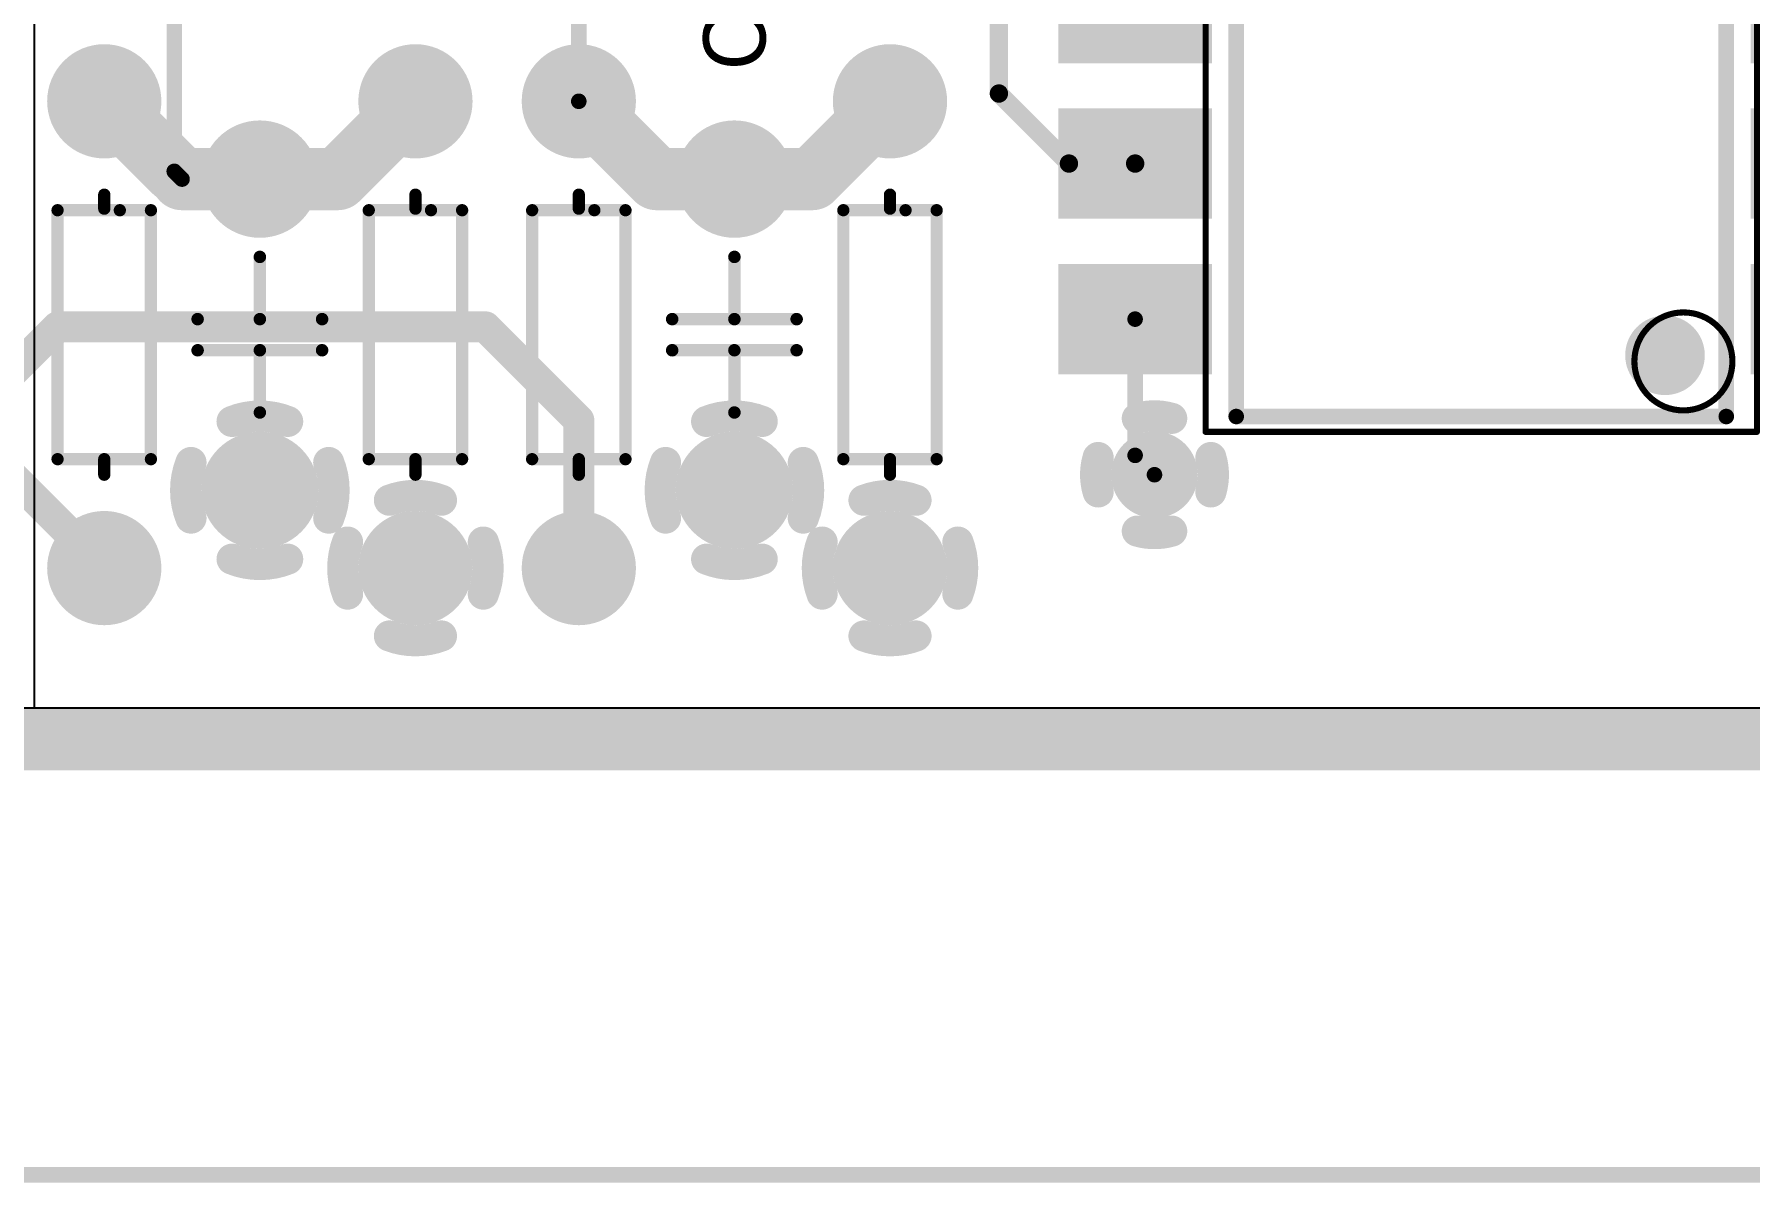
# Model space of a CAD drawing. Header units: millimetres. Extents: x 37 to 228, y -28 to 210.
# Drawn here: x 164.5 to 192.5, y 59.97 to 78.72 of the extents above; entities that cross this region are included whole.
import ezdxf

# ---------------------------------------------------------------- set-up
doc = ezdxf.new("R2010")
doc.units = ezdxf.units.MM
for name, color, linetype in [('BottomLayer', 5, 'Continuous'), ('BottomSolder', 6, 'Continuous'), ('InternalPlane1', 76, 'Continuous'), ('InternalPlane2', 16, 'Continuous'), ('KeepOutLayer', 6, 'Continuous'), ('Mechanical13', 56, 'Continuous'), ('MultiLayer', 9, 'Continuous'), ('TopLayer', 1, 'Continuous'), ('TopOverlay', 2, 'Continuous'), ('TopPaste', 8, 'Continuous'), ('TopSolder', 216, 'Continuous')]:
    doc.layers.add(name, color=color, linetype=linetype)

# ---------------------------------------------------------------- blocks, each defined once
blk = doc.blocks.new('AXIAL_0_3_4')
at = {"layer": 'BottomLayer', "const_width": 0.75}
for points in [[(-4.185, 0, 1), (-3.435, 0, 1)], [(3.435, 0, 1), (4.185, 0, 1)]]:
    blk.add_lwpolyline(points, format="xyb", close=True, dxfattribs=at)
at = {"layer": 'BottomSolder', "const_width": 0.852}
for points in [[(-4.236, 0, 1), (-3.384, 0, 1)], [(3.384, 0, 1), (4.236, 0, 1)]]:
    blk.add_lwpolyline(points, format="xyb", close=True, dxfattribs=at)
at = {"layer": 'InternalPlane1', "const_width": 0.508}
for points in [[(3.385, 1.108, -0.185339), (4.235, 1.108)], [(2.702, -0.425, -0.185339), (2.702, 0.425)], [(4.918, 0.425, -0.185339), (4.918, -0.425)], [(4.235, -1.108, -0.185339), (3.385, -1.108)]]:
    blk.add_lwpolyline(points, format="xyb", dxfattribs=at)
at = {"layer": 'InternalPlane1'}
for points, const_width in [([(3.258, 1.108, 1), (3.512, 1.108, 1)], 0.254), ([(4.108, 1.108, 1), (4.362, 1.108, 1)], 0.254), ([(-4.276, 0, 1), (-3.344, 0, 1)], 0.933), ([(2.575, 0.425, 1), (2.829, 0.425, 1)], 0.254), ([(4.791, 0.425, 1), (5.045, 0.425, 1)], 0.254), ([(2.575, -0.425, 1), (2.829, -0.425, 1)], 0.254), ([(4.791, -0.425, 1), (5.045, -0.425, 1)], 0.254), ([(3.258, -1.108, 1), (3.512, -1.108, 1)], 0.254), ([(4.108, -1.108, 1), (4.362, -1.108, 1)], 0.254)]:
    blk.add_lwpolyline(points, format="xyb", close=True, dxfattribs=dict(at, const_width=const_width))
at = {"layer": 'InternalPlane2', "const_width": 0.933}
for points in [[(-4.276, 0, 1), (-3.344, 0, 1)], [(3.344, 0, 1), (4.276, 0, 1)]]:
    blk.add_lwpolyline(points, format="xyb", close=True, dxfattribs=at)
at = {"layer": 'MultiLayer', "const_width": 0.75}
for points in [[(-4.185, 0, 1), (-3.435, 0, 1)], [(3.435, 0, 1), (4.185, 0, 1)]]:
    blk.add_lwpolyline(points, format="xyb", close=True, dxfattribs=at)
at = {"layer": 'TopLayer', "const_width": 0.75}
for points in [[(-4.185, 0, 1), (-3.435, 0, 1)], [(3.435, 0, 1), (4.185, 0, 1)]]:
    blk.add_lwpolyline(points, format="xyb", close=True, dxfattribs=at)
at = {"layer": 'TopOverlay', "const_width": 0.2}
for points in [[(-2.032, 0.254), (-2.032, 0.762)], [(2.032, 0.762), (-2.032, 0.762)], [(2.032, -0.762), (2.032, 0.762)], [(-2.032, -0.762), (-2.032, 0.254)], [(-2.057, 0), (-2.286, 0)], [(2.286, 0), (2.032, 0)], [(2.032, -0.762), (-2.032, -0.762)]]:
    blk.add_lwpolyline(points, dxfattribs=at)
at = {"layer": 'TopOverlay', "const_width": 0.1}
for points in [[(-2.082, 0.762, 1), (-1.982, 0.762, 1)], [(-2.082, 0.762, 1), (-1.982, 0.762, 1)], [(1.982, 0.762, 1), (2.082, 0.762, 1)], [(1.982, 0.762, 1), (2.082, 0.762, 1)], [(-2.082, 0.254, 1), (-1.982, 0.254, 1)], [(-2.082, 0.254, 1), (-1.982, 0.254, 1)], [(-2.336, 0, 1), (-2.236, 0, 1)], [(-2.107, 0, 1), (-2.007, 0, 1)], [(1.982, 0, 1), (2.082, 0, 1)], [(2.236, 0, 1), (2.336, 0, 1)], [(-2.082, -0.762, 1), (-1.982, -0.762, 1)], [(-2.082, -0.762, 1), (-1.982, -0.762, 1)], [(1.982, -0.762, 1), (2.082, -0.762, 1)], [(1.982, -0.762, 1), (2.082, -0.762, 1)]]:
    blk.add_lwpolyline(points, format="xyb", close=True, dxfattribs=at)
at = {"layer": 'TopSolder', "const_width": 0.852}
for points in [[(-4.236, 0, 1), (-3.384, 0, 1)], [(3.384, 0, 1), (4.236, 0, 1)]]:
    blk.add_lwpolyline(points, format="xyb", close=True, dxfattribs=at)
blk = doc.blocks.new('AXIAL_0_3_5')
at = {"layer": 'BottomLayer', "const_width": 0.75}
for points in [[(-4.185, 0, 1), (-3.435, 0, 1)], [(3.435, 0, 1), (4.185, 0, 1)]]:
    blk.add_lwpolyline(points, format="xyb", close=True, dxfattribs=at)
at = {"layer": 'BottomSolder', "const_width": 0.852}
for points in [[(-4.236, 0, 1), (-3.384, 0, 1)], [(3.384, 0, 1), (4.236, 0, 1)]]:
    blk.add_lwpolyline(points, format="xyb", close=True, dxfattribs=at)
at = {"layer": 'InternalPlane1', "const_width": 0.933}
for points in [[(-4.276, 0, 1), (-3.344, 0, 1)], [(3.344, 0, 1), (4.276, 0, 1)]]:
    blk.add_lwpolyline(points, format="xyb", close=True, dxfattribs=at)
at = {"layer": 'InternalPlane2', "const_width": 0.933}
for points in [[(-4.276, 0, 1), (-3.344, 0, 1)], [(3.344, 0, 1), (4.276, 0, 1)]]:
    blk.add_lwpolyline(points, format="xyb", close=True, dxfattribs=at)
at = {"layer": 'MultiLayer', "const_width": 0.75}
for points in [[(-4.185, 0, 1), (-3.435, 0, 1)], [(3.435, 0, 1), (4.185, 0, 1)]]:
    blk.add_lwpolyline(points, format="xyb", close=True, dxfattribs=at)
at = {"layer": 'TopLayer', "const_width": 0.75}
for points in [[(-4.185, 0, 1), (-3.435, 0, 1)], [(3.435, 0, 1), (4.185, 0, 1)]]:
    blk.add_lwpolyline(points, format="xyb", close=True, dxfattribs=at)
at = {"layer": 'TopOverlay', "const_width": 0.2}
for points in [[(-2.032, 0.254), (-2.032, 0.762)], [(2.032, 0.762), (-2.032, 0.762)], [(2.032, -0.762), (2.032, 0.762)], [(-2.032, -0.762), (-2.032, 0.254)], [(-2.057, 0), (-2.286, 0)], [(2.286, 0), (2.032, 0)], [(2.032, -0.762), (-2.032, -0.762)]]:
    blk.add_lwpolyline(points, dxfattribs=at)
at = {"layer": 'TopOverlay', "const_width": 0.1}
for points in [[(-2.082, 0.762, 1), (-1.982, 0.762, 1)], [(-2.082, 0.762, 1), (-1.982, 0.762, 1)], [(1.982, 0.762, 1), (2.082, 0.762, 1)], [(1.982, 0.762, 1), (2.082, 0.762, 1)], [(-2.082, 0.254, 1), (-1.982, 0.254, 1)], [(-2.082, 0.254, 1), (-1.982, 0.254, 1)], [(-2.336, 0, 1), (-2.236, 0, 1)], [(-2.107, 0, 1), (-2.007, 0, 1)], [(1.982, 0, 1), (2.082, 0, 1)], [(2.236, 0, 1), (2.336, 0, 1)], [(-2.082, -0.762, 1), (-1.982, -0.762, 1)], [(-2.082, -0.762, 1), (-1.982, -0.762, 1)], [(1.982, -0.762, 1), (2.082, -0.762, 1)], [(1.982, -0.762, 1), (2.082, -0.762, 1)]]:
    blk.add_lwpolyline(points, format="xyb", close=True, dxfattribs=at)
at = {"layer": 'TopSolder', "const_width": 0.852}
for points in [[(-4.236, 0, 1), (-3.384, 0, 1)], [(3.384, 0, 1), (4.236, 0, 1)]]:
    blk.add_lwpolyline(points, format="xyb", close=True, dxfattribs=at)
blk = doc.blocks.new('CAP_DIP_S_____6')
at = {"layer": 'BottomLayer', "const_width": 0.75}
for points in [[(-2.915, 0, 1), (-2.165, 0, 1)], [(2.165, 0, 1), (2.915, 0, 1)]]:
    blk.add_lwpolyline(points, format="xyb", close=True, dxfattribs=at)
at = {"layer": 'BottomSolder', "const_width": 0.852}
for points in [[(-2.966, 0, 1), (-2.114, 0, 1)], [(2.114, 0, 1), (2.966, 0, 1)]]:
    blk.add_lwpolyline(points, format="xyb", close=True, dxfattribs=at)
at = {"layer": 'InternalPlane1', "const_width": 0.508}
for points in [[(2.086, 1.124, -0.19438), (2.994, 1.124)], [(1.416, -0.454, -0.19438), (1.416, 0.454)], [(3.664, 0.454, -0.19438), (3.664, -0.454)], [(2.994, -1.124, -0.19438), (2.086, -1.124)]]:
    blk.add_lwpolyline(points, format="xyb", dxfattribs=at)
at = {"layer": 'InternalPlane1'}
for points, const_width in [([(1.959, 1.124, 1), (2.213, 1.124, 1)], 0.254), ([(2.867, 1.124, 1), (3.121, 1.124, 1)], 0.254), ([(-3.019, 0, 1), (-2.061, 0, 1)], 0.958), ([(1.289, 0.454, 1), (1.543, 0.454, 1)], 0.254), ([(3.537, 0.454, 1), (3.791, 0.454, 1)], 0.254), ([(1.289, -0.454, 1), (1.543, -0.454, 1)], 0.254), ([(3.537, -0.454, 1), (3.791, -0.454, 1)], 0.254), ([(1.959, -1.124, 1), (2.213, -1.124, 1)], 0.254), ([(2.867, -1.124, 1), (3.121, -1.124, 1)], 0.254)]:
    blk.add_lwpolyline(points, format="xyb", close=True, dxfattribs=dict(at, const_width=const_width))
at = {"layer": 'InternalPlane2', "const_width": 0.958}
for points in [[(-3.019, 0, 1), (-2.061, 0, 1)], [(2.061, 0, 1), (3.019, 0, 1)]]:
    blk.add_lwpolyline(points, format="xyb", close=True, dxfattribs=at)
at = {"layer": 'MultiLayer', "const_width": 0.75}
for points in [[(-2.915, 0, 1), (-2.165, 0, 1)], [(2.165, 0, 1), (2.915, 0, 1)]]:
    blk.add_lwpolyline(points, format="xyb", close=True, dxfattribs=at)
at = {"layer": 'TopLayer', "const_width": 0.75}
for points in [[(-2.915, 0, 1), (-2.165, 0, 1)], [(2.165, 0, 1), (2.915, 0, 1)]]:
    blk.add_lwpolyline(points, format="xyb", close=True, dxfattribs=at)
at = {"layer": 'TopOverlay', "const_width": 0.203}
for points in [[(-0.254, -1.016), (-0.254, 1.016)], [(0.254, -1.016), (0.254, 1.016)], [(-0.254, 0), (-1.27, 0)], [(1.27, 0), (0.254, 0)]]:
    blk.add_lwpolyline(points, dxfattribs=at)
at = {"layer": 'TopOverlay', "const_width": 0.102}
for points in [[(-0.305, 1.016, 1), (-0.203, 1.016, 1)], [(0.203, 1.016, 1), (0.305, 1.016, 1)], [(-1.321, 0, 1), (-1.219, 0, 1)], [(-0.305, 0, 1), (-0.203, 0, 1)], [(0.203, 0, 1), (0.305, 0, 1)], [(1.219, 0, 1), (1.321, 0, 1)], [(-0.305, -1.016, 1), (-0.203, -1.016, 1)], [(0.203, -1.016, 1), (0.305, -1.016, 1)]]:
    blk.add_lwpolyline(points, format="xyb", close=True, dxfattribs=at)
at = {"layer": 'TopSolder', "const_width": 0.852}
for points in [[(-2.966, 0, 1), (-2.114, 0, 1)], [(2.114, 0, 1), (2.966, 0, 1)]]:
    blk.add_lwpolyline(points, format="xyb", close=True, dxfattribs=at)
blk = doc.blocks.new('CAP_DIP_S_____112')
at = {"layer": 'BottomLayer', "const_width": 0.75}
for points in [[(-2.915, 0, 1), (-2.165, 0, 1)], [(2.165, 0, 1), (2.915, 0, 1)]]:
    blk.add_lwpolyline(points, format="xyb", close=True, dxfattribs=at)
at = {"layer": 'BottomSolder', "const_width": 0.852}
for points in [[(-2.966, 0, 1), (-2.114, 0, 1)], [(2.114, 0, 1), (2.966, 0, 1)]]:
    blk.add_lwpolyline(points, format="xyb", close=True, dxfattribs=at)
at = {"layer": 'InternalPlane1', "const_width": 0.508}
for points in [[(2.086, 1.124, -0.19438), (2.994, 1.124)], [(1.416, -0.454, -0.19438), (1.416, 0.454)], [(3.664, 0.454, -0.19438), (3.664, -0.454)], [(2.994, -1.124, -0.19438), (2.086, -1.124)]]:
    blk.add_lwpolyline(points, format="xyb", dxfattribs=at)
at = {"layer": 'InternalPlane1'}
for points, const_width in [([(1.959, 1.124, 1), (2.213, 1.124, 1)], 0.254), ([(2.867, 1.124, 1), (3.121, 1.124, 1)], 0.254), ([(-3.019, 0, 1), (-2.061, 0, 1)], 0.958), ([(1.289, 0.454, 1), (1.543, 0.454, 1)], 0.254), ([(3.537, 0.454, 1), (3.791, 0.454, 1)], 0.254), ([(1.289, -0.454, 1), (1.543, -0.454, 1)], 0.254), ([(3.537, -0.454, 1), (3.791, -0.454, 1)], 0.254), ([(1.959, -1.124, 1), (2.213, -1.124, 1)], 0.254), ([(2.867, -1.124, 1), (3.121, -1.124, 1)], 0.254)]:
    blk.add_lwpolyline(points, format="xyb", close=True, dxfattribs=dict(at, const_width=const_width))
at = {"layer": 'InternalPlane2', "const_width": 0.958}
for points in [[(-3.019, 0, 1), (-2.061, 0, 1)], [(2.061, 0, 1), (3.019, 0, 1)]]:
    blk.add_lwpolyline(points, format="xyb", close=True, dxfattribs=at)
at = {"layer": 'MultiLayer', "const_width": 0.75}
for points in [[(-2.915, 0, 1), (-2.165, 0, 1)], [(2.165, 0, 1), (2.915, 0, 1)]]:
    blk.add_lwpolyline(points, format="xyb", close=True, dxfattribs=at)
at = {"layer": 'TopLayer', "const_width": 0.75}
for points in [[(-2.915, 0, 1), (-2.165, 0, 1)], [(2.165, 0, 1), (2.915, 0, 1)]]:
    blk.add_lwpolyline(points, format="xyb", close=True, dxfattribs=at)
at = {"layer": 'TopOverlay', "const_width": 0.203}
for points in [[(-0.254, -1.016), (-0.254, 1.016)], [(0.254, -1.016), (0.254, 1.016)], [(-0.254, 0), (-1.27, 0)], [(1.27, 0), (0.254, 0)]]:
    blk.add_lwpolyline(points, dxfattribs=at)
at = {"layer": 'TopOverlay', "const_width": 0.102}
for points in [[(-0.305, 1.016, 1), (-0.203, 1.016, 1)], [(0.203, 1.016, 1), (0.305, 1.016, 1)], [(-1.321, 0, 1), (-1.219, 0, 1)], [(-0.305, 0, 1), (-0.203, 0, 1)], [(0.203, 0, 1), (0.305, 0, 1)], [(1.219, 0, 1), (1.321, 0, 1)], [(-0.305, -1.016, 1), (-0.203, -1.016, 1)], [(0.203, -1.016, 1), (0.305, -1.016, 1)]]:
    blk.add_lwpolyline(points, format="xyb", close=True, dxfattribs=at)
at = {"layer": 'TopSolder', "const_width": 0.852}
for points in [[(-2.966, 0, 1), (-2.114, 0, 1)], [(2.114, 0, 1), (2.966, 0, 1)]]:
    blk.add_lwpolyline(points, format="xyb", close=True, dxfattribs=at)
blk = doc.blocks.new('AXIAL_0_3_113')
at = {"layer": 'BottomLayer', "const_width": 0.75}
for points in [[(-4.185, 0, 1), (-3.435, 0, 1)], [(3.435, 0, 1), (4.185, 0, 1)]]:
    blk.add_lwpolyline(points, format="xyb", close=True, dxfattribs=at)
at = {"layer": 'BottomSolder', "const_width": 0.852}
for points in [[(-4.236, 0, 1), (-3.384, 0, 1)], [(3.384, 0, 1), (4.236, 0, 1)]]:
    blk.add_lwpolyline(points, format="xyb", close=True, dxfattribs=at)
at = {"layer": 'InternalPlane1', "const_width": 0.933}
for points in [[(-4.276, 0, 1), (-3.344, 0, 1)], [(3.344, 0, 1), (4.276, 0, 1)]]:
    blk.add_lwpolyline(points, format="xyb", close=True, dxfattribs=at)
at = {"layer": 'InternalPlane2', "const_width": 0.933}
for points in [[(-4.276, 0, 1), (-3.344, 0, 1)], [(3.344, 0, 1), (4.276, 0, 1)]]:
    blk.add_lwpolyline(points, format="xyb", close=True, dxfattribs=at)
at = {"layer": 'MultiLayer', "const_width": 0.75}
for points in [[(-4.185, 0, 1), (-3.435, 0, 1)], [(3.435, 0, 1), (4.185, 0, 1)]]:
    blk.add_lwpolyline(points, format="xyb", close=True, dxfattribs=at)
at = {"layer": 'TopLayer', "const_width": 0.75}
for points in [[(-4.185, 0, 1), (-3.435, 0, 1)], [(3.435, 0, 1), (4.185, 0, 1)]]:
    blk.add_lwpolyline(points, format="xyb", close=True, dxfattribs=at)
at = {"layer": 'TopOverlay', "const_width": 0.2}
for points in [[(2.032, 0.762), (-2.032, 0.762)], [(-2.032, 0.254), (-2.032, 0.762)], [(2.032, -0.762), (2.032, 0.762)], [(-2.032, -0.762), (-2.032, 0.254)], [(-2.057, 0), (-2.286, 0)], [(2.286, 0), (2.032, 0)], [(2.032, -0.762), (-2.032, -0.762)]]:
    blk.add_lwpolyline(points, dxfattribs=at)
at = {"layer": 'TopOverlay', "const_width": 0.1}
for points in [[(-2.082, 0.762, 1), (-1.982, 0.762, 1)], [(-2.082, 0.762, 1), (-1.982, 0.762, 1)], [(1.982, 0.762, 1), (2.082, 0.762, 1)], [(1.982, 0.762, 1), (2.082, 0.762, 1)], [(-2.082, 0.254, 1), (-1.982, 0.254, 1)], [(-2.082, 0.254, 1), (-1.982, 0.254, 1)], [(-2.336, 0, 1), (-2.236, 0, 1)], [(-2.107, 0, 1), (-2.007, 0, 1)], [(1.982, 0, 1), (2.082, 0, 1)], [(2.236, 0, 1), (2.336, 0, 1)], [(-2.082, -0.762, 1), (-1.982, -0.762, 1)], [(-2.082, -0.762, 1), (-1.982, -0.762, 1)], [(1.982, -0.762, 1), (2.082, -0.762, 1)], [(1.982, -0.762, 1), (2.082, -0.762, 1)]]:
    blk.add_lwpolyline(points, format="xyb", close=True, dxfattribs=at)
at = {"layer": 'TopSolder', "const_width": 0.852}
for points in [[(-4.236, 0, 1), (-3.384, 0, 1)], [(3.384, 0, 1), (4.236, 0, 1)]]:
    blk.add_lwpolyline(points, format="xyb", close=True, dxfattribs=at)
blk = doc.blocks.new('AXIAL_0_3_114')
at = {"layer": 'BottomLayer', "const_width": 0.75}
for points in [[(-4.185, 0, 1), (-3.435, 0, 1)], [(3.435, 0, 1), (4.185, 0, 1)]]:
    blk.add_lwpolyline(points, format="xyb", close=True, dxfattribs=at)
at = {"layer": 'BottomSolder', "const_width": 0.852}
for points in [[(-4.236, 0, 1), (-3.384, 0, 1)], [(3.384, 0, 1), (4.236, 0, 1)]]:
    blk.add_lwpolyline(points, format="xyb", close=True, dxfattribs=at)
at = {"layer": 'InternalPlane1', "const_width": 0.508}
for points in [[(3.385, 1.108, -0.185339), (4.235, 1.108)], [(2.702, -0.425, -0.185339), (2.702, 0.425)], [(4.918, 0.425, -0.185339), (4.918, -0.425)], [(4.235, -1.108, -0.185339), (3.385, -1.108)]]:
    blk.add_lwpolyline(points, format="xyb", dxfattribs=at)
at = {"layer": 'InternalPlane1'}
for points, const_width in [([(3.258, 1.108, 1), (3.512, 1.108, 1)], 0.254), ([(4.108, 1.108, 1), (4.362, 1.108, 1)], 0.254), ([(-4.276, 0, 1), (-3.344, 0, 1)], 0.933), ([(2.575, 0.425, 1), (2.829, 0.425, 1)], 0.254), ([(4.791, 0.425, 1), (5.045, 0.425, 1)], 0.254), ([(2.575, -0.425, 1), (2.829, -0.425, 1)], 0.254), ([(4.791, -0.425, 1), (5.045, -0.425, 1)], 0.254), ([(3.258, -1.108, 1), (3.512, -1.108, 1)], 0.254), ([(4.108, -1.108, 1), (4.362, -1.108, 1)], 0.254)]:
    blk.add_lwpolyline(points, format="xyb", close=True, dxfattribs=dict(at, const_width=const_width))
at = {"layer": 'InternalPlane2', "const_width": 0.933}
for points in [[(-4.276, 0, 1), (-3.344, 0, 1)], [(3.344, 0, 1), (4.276, 0, 1)]]:
    blk.add_lwpolyline(points, format="xyb", close=True, dxfattribs=at)
at = {"layer": 'MultiLayer', "const_width": 0.75}
for points in [[(-4.185, 0, 1), (-3.435, 0, 1)], [(3.435, 0, 1), (4.185, 0, 1)]]:
    blk.add_lwpolyline(points, format="xyb", close=True, dxfattribs=at)
at = {"layer": 'TopLayer', "const_width": 0.75}
for points in [[(-4.185, 0, 1), (-3.435, 0, 1)], [(3.435, 0, 1), (4.185, 0, 1)]]:
    blk.add_lwpolyline(points, format="xyb", close=True, dxfattribs=at)
at = {"layer": 'TopOverlay', "const_width": 0.2}
for points in [[(2.032, 0.762), (-2.032, 0.762)], [(-2.032, 0.254), (-2.032, 0.762)], [(2.032, -0.762), (2.032, 0.762)], [(-2.032, -0.762), (-2.032, 0.254)], [(-2.057, 0), (-2.286, 0)], [(2.286, 0), (2.032, 0)], [(2.032, -0.762), (-2.032, -0.762)]]:
    blk.add_lwpolyline(points, dxfattribs=at)
at = {"layer": 'TopOverlay', "const_width": 0.1}
for points in [[(-2.082, 0.762, 1), (-1.982, 0.762, 1)], [(-2.082, 0.762, 1), (-1.982, 0.762, 1)], [(1.982, 0.762, 1), (2.082, 0.762, 1)], [(1.982, 0.762, 1), (2.082, 0.762, 1)], [(-2.082, 0.254, 1), (-1.982, 0.254, 1)], [(-2.082, 0.254, 1), (-1.982, 0.254, 1)], [(-2.336, 0, 1), (-2.236, 0, 1)], [(-2.107, 0, 1), (-2.007, 0, 1)], [(1.982, 0, 1), (2.082, 0, 1)], [(2.236, 0, 1), (2.336, 0, 1)], [(-2.082, -0.762, 1), (-1.982, -0.762, 1)], [(-2.082, -0.762, 1), (-1.982, -0.762, 1)], [(1.982, -0.762, 1), (2.082, -0.762, 1)], [(1.982, -0.762, 1), (2.082, -0.762, 1)]]:
    blk.add_lwpolyline(points, format="xyb", close=True, dxfattribs=at)
at = {"layer": 'TopSolder', "const_width": 0.852}
for points in [[(-4.236, 0, 1), (-3.384, 0, 1)], [(3.384, 0, 1), (4.236, 0, 1)]]:
    blk.add_lwpolyline(points, format="xyb", close=True, dxfattribs=at)
blk = doc.blocks.new('LC_SMD_8_9_0___183')
at = {"layer": 'Mechanical13', "const_width": 0.1}
for points in [[(5.65, 4.5), (-5.65, 4.5)], [(-5.65, -4.5), (-5.65, 4.5)], [(5.65, -4.5), (5.65, 4.5)], [(5.65, -4.5), (-5.65, -4.5)]]:
    blk.add_lwpolyline(points, dxfattribs=at)
at = {"layer": 'Mechanical13'}
for points, const_width in [([(-5.675, 4.5, 1), (-5.625, 4.5, 1)], 0.05), ([(-5.675, 4.5, 1), (-5.625, 4.5, 1)], 0.05), ([(5.625, 4.5, 1), (5.675, 4.5, 1)], 0.05), ([(5.625, 4.5, 1), (5.675, 4.5, 1)], 0.05), ([(5.3, 3.3, 1), (3.7, 3.3, 1)], 0.1), ([(3.675, 3.3, 1), (3.725, 3.3, 1)], 0.05), ([(5.275, 3.3, 1), (5.325, 3.3, 1)], 0.05), ([(-5.675, -4.5, 1), (-5.625, -4.5, 1)], 0.05), ([(-5.675, -4.5, 1), (-5.625, -4.5, 1)], 0.05), ([(5.625, -4.5, 1), (5.675, -4.5, 1)], 0.05), ([(5.625, -4.5, 1), (5.675, -4.5, 1)], 0.05)]:
    blk.add_lwpolyline(points, format="xyb", close=True, dxfattribs=dict(at, const_width=const_width))
at = {"layer": 'TopLayer'}
for points in [[(-4.61, 4.5), (-3.01, 4.5), (-4.61, 6.8), (-3.01, 6.8)], [(-2.07, 4.5), (-0.47, 4.5), (-2.07, 6.8), (-0.47, 6.8)], [(0.47, 4.5), (2.07, 4.5), (0.47, 6.8), (2.07, 6.8)], [(3.01, 4.5), (4.61, 4.5), (3.01, 6.8), (4.61, 6.8)], [(-3.01, -4.5), (-4.61, -4.5), (-3.01, -6.8), (-4.61, -6.8)], [(-0.47, -4.5), (-2.07, -4.5), (-0.47, -6.8), (-2.07, -6.8)], [(2.07, -4.5), (0.47, -4.5), (2.07, -6.8), (0.47, -6.8)], [(4.61, -4.5), (3.01, -4.5), (4.61, -6.8), (3.01, -6.8)]]:
    blk.add_solid(points, dxfattribs=at)
at = {"layer": 'TopOverlay'}
for points, const_width in [([(5.75, 6, 1), (5.25, 6, 1)], 0.5), ([(5.125, 6, 1), (5.375, 6, 1)], 0.25), ([(5.625, 6, 1), (5.875, 6, 1)], 0.25), ([(-5.463, 4, 1), (-5.336, 4, 1)], 0.127), ([(-5.463, 4, 1), (-5.336, 4, 1)], 0.127), ([(5.336, 4, 1), (5.463, 4, 1)], 0.127), ([(5.336, 4, 1), (5.463, 4, 1)], 0.127), ([(4.7, 3, 1), (4.1, 3, 1)], 0.7), ([(3.925, 3, 1), (4.275, 3, 1)], 0.35), ([(4.525, 3, 1), (4.875, 3, 1)], 0.35), ([(-5.463, -4, 1), (-5.336, -4, 1)], 0.127), ([(-5.463, -4, 1), (-5.336, -4, 1)], 0.127), ([(5.336, -4, 1), (5.463, -4, 1)], 0.127), ([(5.336, -4, 1), (5.463, -4, 1)], 0.127)]:
    blk.add_lwpolyline(points, format="xyb", close=True, dxfattribs=dict(at, const_width=const_width))
at = {"layer": 'TopOverlay', "const_width": 0.254}
for points in [[(-5.4, -4), (-5.4, 4)], [(5.4, 4), (-5.4, 4)], [(5.4, -4), (5.4, 4)], [(5.4, -4), (-5.4, -4)]]:
    blk.add_lwpolyline(points, dxfattribs=at)
at = {"layer": 'TopPaste'}
for points in [[(-4.61, 4.5), (-3.01, 4.5), (-4.61, 6.8), (-3.01, 6.8)], [(-2.07, 4.5), (-0.47, 4.5), (-2.07, 6.8), (-0.47, 6.8)], [(0.47, 4.5), (2.07, 4.5), (0.47, 6.8), (2.07, 6.8)], [(3.01, 4.5), (4.61, 4.5), (3.01, 6.8), (4.61, 6.8)], [(-3.01, -4.5), (-4.61, -4.5), (-3.01, -6.8), (-4.61, -6.8)], [(-0.47, -4.5), (-2.07, -4.5), (-0.47, -6.8), (-2.07, -6.8)], [(2.07, -4.5), (0.47, -4.5), (2.07, -6.8), (0.47, -6.8)], [(4.61, -4.5), (3.01, -4.5), (4.61, -6.8), (3.01, -6.8)]]:
    blk.add_solid(points, dxfattribs=at)
at = {"layer": 'TopSolder'}
for points in [[(-4.712, 4.398), (-2.908, 4.398), (-4.712, 6.902), (-2.908, 6.902)], [(-2.172, 4.398), (-0.368, 4.398), (-2.172, 6.902), (-0.368, 6.902)], [(0.368, 4.398), (2.172, 4.398), (0.368, 6.902), (2.172, 6.902)], [(2.908, 4.398), (4.712, 4.398), (2.908, 6.902), (4.712, 6.902)], [(-2.908, -4.398), (-4.712, -4.398), (-2.908, -6.902), (-4.712, -6.902)], [(-0.368, -4.398), (-2.172, -4.398), (-0.368, -6.902), (-2.172, -6.902)], [(2.172, -4.398), (0.368, -4.398), (2.172, -6.902), (0.368, -6.902)], [(4.712, -4.398), (2.908, -4.398), (4.712, -6.902), (2.908, -6.902)]]:
    blk.add_solid(points, dxfattribs=at)

msp = doc.modelspace()

# ---------------------------------------------------------------- linework, layer by layer
at = {"layer": 'BottomLayer', "const_width": 0.508}
for points in [[(162.971, 72.039), (164.876, 73.944)], [(164.876, 73.944), (171.861, 73.944)], [(171.861, 73.944), (173.385, 72.42)], [(173.385, 70.007), (173.385, 72.42)]]:
    msp.add_lwpolyline(points, dxfattribs=at)
at = {"layer": 'BottomLayer'}
for points, const_width in [([(164.749, 73.944, 1), (165.003, 73.944, 1)], 0.254), ([(164.749, 73.944, 1), (165.003, 73.944, 1)], 0.254), ([(171.734, 73.944, 1), (171.988, 73.944, 1)], 0.254), ([(171.734, 73.944, 1), (171.988, 73.944, 1)], 0.254), ([(173.258, 72.42, 1), (173.512, 72.42, 1)], 0.254), ([(173.258, 72.42, 1), (173.512, 72.42, 1)], 0.254), ([(182.583, 71.531, 1), (182.983, 71.531, 1)], 0.4), ([(173.258, 70.007, 1), (173.512, 70.007, 1)], 0.254)]:
    msp.add_lwpolyline(points, format="xyb", close=True, dxfattribs=dict(at, const_width=const_width))
at = {"layer": 'InternalPlane1'}
msp.add_line((226.977, 67.723), (47.403, 67.723), dxfattribs=at)
at = {"layer": 'InternalPlane1', "const_width": 0.708}
msp.add_lwpolyline([(182.429, 71.531, 1), (183.137, 71.531, 1)], format="xyb", close=True, dxfattribs=at)
at = {"layer": 'InternalPlane1', "const_width": 1.016}
msp.add_lwpolyline([(47.02, 67.213), (227.36, 67.213)], dxfattribs=at)
at = {"layer": 'InternalPlane2'}
for p, q in [((164.497, 67.723), (164.497, 96.55)), ((226.977, 67.723), (164.497, 67.723))]:
    msp.add_line(p, q, dxfattribs=at)
at = {"layer": 'InternalPlane2', "const_width": 0.508}
for points in [[(182.502, 72.451, -0.149451), (183.064, 72.451)], [(181.863, 71.25, -0.149451), (181.863, 71.812)], [(183.703, 71.812, -0.149451), (183.703, 71.25)], [(183.064, 70.611, -0.149451), (182.502, 70.611)]]:
    msp.add_lwpolyline(points, format="xyb", dxfattribs=at)
at = {"layer": 'InternalPlane2', "const_width": 0.254}
for points in [[(182.375, 72.451, 1), (182.629, 72.451, 1)], [(182.937, 72.451, 1), (183.191, 72.451, 1)], [(181.736, 71.812, 1), (181.99, 71.812, 1)], [(183.576, 71.812, 1), (183.83, 71.812, 1)], [(181.736, 71.25, 1), (181.99, 71.25, 1)], [(183.576, 71.25, 1), (183.83, 71.25, 1)], [(182.375, 70.611, 1), (182.629, 70.611, 1)], [(182.937, 70.611, 1), (183.191, 70.611, 1)]]:
    msp.add_lwpolyline(points, format="xyb", close=True, dxfattribs=at)
at = {"layer": 'InternalPlane2', "const_width": 1.016}
msp.add_lwpolyline([(47.02, 67.213), (227.36, 67.213)], dxfattribs=at)
at = {"layer": 'KeepOutLayer', "const_width": 0.254}
msp.add_lwpolyline([(47.02, 67.34), (193.07, 67.34)], dxfattribs=at)
at = {"layer": 'MultiLayer', "const_width": 0.4}
msp.add_lwpolyline([(182.583, 71.531, 1), (182.983, 71.531, 1)], format="xyb", close=True, dxfattribs=at)
at = {"layer": 'TopLayer'}
for points, const_width in [([(166.781, 76.484), (166.781, 87.787)], 0.254), ([(173.385, 77.627), (173.385, 86.644)], 0.254), ([(180.243, 77.754), (180.243, 80.675)], 0.3), ([(165.638, 77.627), (166.781, 76.484)], 1.016), ([(169.448, 76.357), (170.718, 77.627)], 1.016), ([(173.385, 77.627), (174.655, 76.357)], 1.016), ([(177.195, 76.357), (178.465, 77.627)], 1.016), ([(180.243, 77.754), (181.386, 76.611)], 0.3), ([(166.908, 76.357), (168.178, 76.357)], 1.016), ([(168.178, 76.357), (169.448, 76.357)], 1.016), ([(174.655, 76.357), (175.925, 76.357)], 1.016), ([(175.925, 76.357), (177.195, 76.357)], 1.016), ([(181.386, 76.611), (182.467, 76.611)], 0.3), ([(166.781, 76.484), (166.908, 76.357)], 0.254), ([(161.955, 73.69), (165.638, 70.007)], 0.508), ([(182.467, 71.847), (182.467, 74.071)], 0.254), ([(182.467, 71.847), (182.783, 71.531)], 0.254), ([(173.004, 70.007), (173.385, 70.007)], 0.508), ([(141.253, 60.101), (227.36, 60.101)], 0.254)]:
    msp.add_lwpolyline(points, dxfattribs=dict(at, const_width=const_width))
for points, const_width in [([(165.384, 77.627, 1), (165.892, 77.627, 1)], 0.508), ([(170.464, 77.627, 1), (170.972, 77.627, 1)], 0.508), ([(173.131, 77.627, 1), (173.639, 77.627, 1)], 0.508), ([(178.211, 77.627, 1), (178.719, 77.627, 1)], 0.508), ([(180.168, 77.754, 1), (180.318, 77.754, 1)], 0.15), ([(180.168, 77.754, 1), (180.318, 77.754, 1)], 0.15), ([(173.321, 77.627, 1), (173.448, 77.627, 1)], 0.127), ([(166.527, 76.484, 1), (167.035, 76.484, 1)], 0.508), ([(166.654, 76.357, 1), (167.162, 76.357, 1)], 0.508), ([(167.924, 76.357, 1), (168.432, 76.357, 1)], 0.508), ([(167.924, 76.357, 1), (168.432, 76.357, 1)], 0.508), ([(169.194, 76.357, 1), (169.702, 76.357, 1)], 0.508), ([(169.194, 76.357, 1), (169.702, 76.357, 1)], 0.508), ([(174.401, 76.357, 1), (174.909, 76.357, 1)], 0.508), ([(174.401, 76.357, 1), (174.909, 76.357, 1)], 0.508), ([(175.671, 76.357, 1), (176.179, 76.357, 1)], 0.508), ([(175.671, 76.357, 1), (176.179, 76.357, 1)], 0.508), ([(176.941, 76.357, 1), (177.449, 76.357, 1)], 0.508), ([(176.941, 76.357, 1), (177.449, 76.357, 1)], 0.508), ([(181.311, 76.611, 1), (181.461, 76.611, 1)], 0.15), ([(181.311, 76.611, 1), (181.461, 76.611, 1)], 0.15), ([(182.392, 76.611, 1), (182.542, 76.611, 1)], 0.15), ([(166.717, 76.484, 1), (166.844, 76.484, 1)], 0.127), ([(166.717, 76.484, 1), (166.844, 76.484, 1)], 0.127), ([(166.844, 76.357, 1), (166.971, 76.357, 1)], 0.127), ([(182.403, 74.071, 1), (182.53, 74.071, 1)], 0.127), ([(182.403, 71.847, 1), (182.53, 71.847, 1)], 0.127), ([(182.403, 71.847, 1), (182.53, 71.847, 1)], 0.127), ([(182.583, 71.531, 1), (182.983, 71.531, 1)], 0.4), ([(182.719, 71.531, 1), (182.846, 71.531, 1)], 0.127), ([(165.511, 70.007, 1), (165.765, 70.007, 1)], 0.254), ([(172.877, 70.007, 1), (173.131, 70.007, 1)], 0.254), ([(173.258, 70.007, 1), (173.512, 70.007, 1)], 0.254)]:
    msp.add_lwpolyline(points, format="xyb", close=True, dxfattribs=dict(at, const_width=const_width))

# ---------------------------------------------------------------- block references
at = {"rotation": 270}
for name, p in [('LC_SMD_8_9_0___183', (188.117, 77.881)), ('AXIAL_0_3_5', (165.638, 73.817)), ('AXIAL_0_3_4', (170.718, 73.817)), ('AXIAL_0_3_113', (173.385, 73.817)), ('AXIAL_0_3_114', (178.465, 73.817)), ('CAP_DIP_S_____6', (168.178, 73.817)), ('CAP_DIP_S_____112', (175.925, 73.817))]:
    msp.add_blockref(name, p, dxfattribs=at)

# ---------------------------------------------------------------- texts
at = {"layer": 'TopOverlay'}
msp.add_text('C40', height=1.016, rotation=90, dxfattribs=at).set_placement((176.433, 78.135))

doc.saveas('drawing.dxf')
